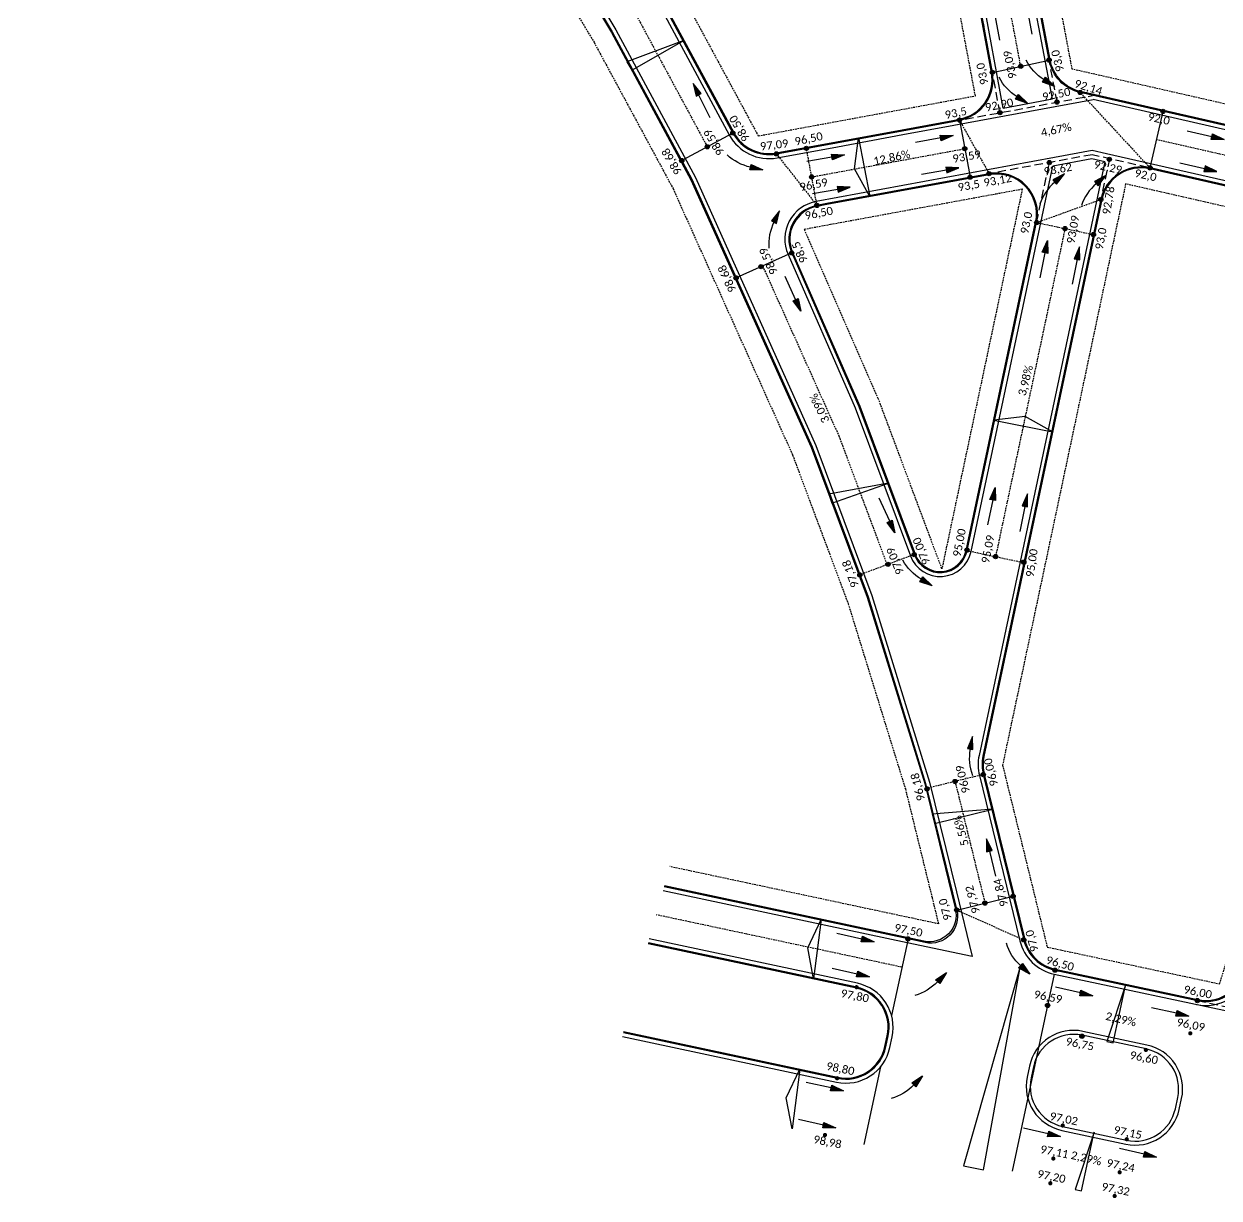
# Model space of a CAD drawing. Header units: metres. Extents: x 2615496 to 2632651, y 4927671 to 4929056.
# Drawn here: x 2625781.4 to 2625960.6, y 4928025.1 to 4928201.2 of the extents above; entities that cross this region are included whole.
import ezdxf

# ---------------------------------------------------------------- set-up
doc = ezdxf.new("R2010")
doc.units = ezdxf.units.M
doc.header["$MEASUREMENT"] = 0
doc.linetypes.add('HIDDEN', pattern=[0.375, 0.25, -0.125])
doc.linetypes.add('TRAZOS2', pattern=[0.375, 0.25, -0.125])
doc.layers.add('BocaCalle', color=50, linetype='HIDDEN', plot=False)
doc.layers.add('Eje Calle', color=182, linetype='HIDDEN', plot=False)
for name, color, linetype in [('CotaFCC', 6, 'Continuous'), ('Cuneta', 211, 'Continuous'), ('Escurrimiento', 160, 'Continuous'), ('GáliboS', 2, 'Continuous'), ('Manzanas', 134, 'HIDDEN'), ('Pendiente', 10, 'HIDDEN'), ('Quiebre', 212, 'Continuous'), ('Vereda', 3, 'Continuous')]:
    doc.layers.add(name, color=color, linetype=linetype)
doc.styles.get("Standard").update_dxf_attribs({"font": 'CALIBRI.TTF'})

# ---------------------------------------------------------------- blocks, each defined once
blk = doc.blocks.new('Flecha Claudio')
at = {"layer": 'Escurrimiento'}
blk.add_hatch(color=256, dxfattribs=at).paths.add_polyline_path([(-1.99, 0.44), (-1.99, -0.46), (0, 0)])
for points in [[(0, 0), (-1.99, -0.46), (-1.99, 0.44), (0, 0)], [(-1.99, -0.01), (-5.99, -0.01)]]:
    blk.add_lwpolyline(points, dxfattribs=at)
blk = doc.blocks.new('Flecha curva')
at = {"layer": 'Escurrimiento'}
blk.add_hatch(color=256, dxfattribs=at).paths.add_polyline_path([(0, 0), (-1.74, -0.85), (-1.21, -1.52)])
blk.add_lwpolyline([(-1.74, -0.85), (-1.21, -1.52), (0, 0), (-1.74, -0.85)], dxfattribs=at)
blk.add_arc((3.16, -7.02), 7.45, 128.5129, 159.4004, dxfattribs=at)

msp = doc.modelspace()

# ---------------------------------------------------------------- hatches: boundary and pattern name
at = {"layer": 'CotaFCC'}
h = msp.add_hatch(color=256, dxfattribs=at)
edge = h.paths.add_edge_path()
edge.add_arc((2625935.11577, 4928195.76458), 0.3186, 0, 360)
h = msp.add_hatch(color=256, dxfattribs=at)
edge = h.paths.add_edge_path()
edge.add_arc((2625926.6188, 4928193.92755), 0.3186, 0, 360)
h = msp.add_hatch(color=256, dxfattribs=at)
edge = h.paths.add_edge_path()
edge.add_arc((2625930.86243, 4928194.84501), 0.3186, 0, 360)
h = msp.add_hatch(color=256, dxfattribs=at)
edge = h.paths.add_edge_path()
edge.add_arc((2625939.79201, 4928190.90407), 0.3186, 0, 360)
h = msp.add_hatch(color=256, dxfattribs=at)
edge = h.paths.add_edge_path()
edge.add_arc((2625936.30021, 4928189.45924), 0.3186, 0, 360)
h = msp.add_hatch(color=256, dxfattribs=at)
edge = h.paths.add_edge_path()
edge.add_arc((2625921.68612, 4928186.76418), 0.3186, 0, 360)
h = msp.add_hatch(color=256, dxfattribs=at)
edge = h.paths.add_edge_path()
edge.add_arc((2625927.73414, 4928187.87953), 0.3186, 0, 360)
h = msp.add_hatch(color=256, dxfattribs=at)
edge = h.paths.add_edge_path()
edge.add_arc((2625952.19011, 4928188.07529), 0.3186, 0, 360)
h = msp.add_hatch(color=256, dxfattribs=at)
edge = h.paths.add_edge_path()
edge.add_arc((2625887.69553, 4928184.82982), 0.3186, 0, 360)
h = msp.add_hatch(color=256, dxfattribs=at)
edge = h.paths.add_edge_path()
edge.add_arc((2625883.87049, 4928182.76509), 0.3186, 0, 360)
h = msp.add_hatch(color=256, dxfattribs=at)
edge = h.paths.add_edge_path()
edge.add_arc((2625894.22104, 4928181.7063), 0.3186, 0, 360)
h = msp.add_hatch(color=256, dxfattribs=at)
edge = h.paths.add_edge_path()
edge.add_arc((2625898.7394, 4928182.53955), 0.3186, 0, 360)
h = msp.add_hatch(color=256, dxfattribs=at)
edge = h.paths.add_edge_path()
edge.add_arc((2625922.47502, 4928182.48632), 0.3186, 0, 360)
h = msp.add_hatch(color=256, dxfattribs=at)
edge = h.paths.add_edge_path()
edge.add_arc((2625880.04128, 4928180.69811), 0.3186, 0, 360)
h = msp.add_hatch(color=256, dxfattribs=at)
edge = h.paths.add_edge_path()
edge.add_arc((2625935.14776, 4928180.40001), 0.3186, 0, 360)
h = msp.add_hatch(color=256, dxfattribs=at)
edge = h.paths.add_edge_path()
edge.add_arc((2625944.14364, 4928180.88696), 0.3186, 0, 360)
h = msp.add_hatch(color=256, dxfattribs=at)
edge = h.paths.add_edge_path()
edge.add_arc((2625950.25483, 4928179.59327), 0.3186, 0, 360)
h = msp.add_hatch(color=256, dxfattribs=at)
edge = h.paths.add_edge_path()
edge.add_arc((2625899.51875, 4928178.25992), 0.3186, 0, 360)
h = msp.add_hatch(color=256, dxfattribs=at)
edge = h.paths.add_edge_path()
edge.add_arc((2625923.26393, 4928178.20845), 0.3186, 0, 360)
h = msp.add_hatch(color=256, dxfattribs=at)
edge = h.paths.add_edge_path()
edge.add_arc((2625926.11301, 4928178.73387), 0.3186, 0, 360)
h = msp.add_hatch(color=256, dxfattribs=at)
edge = h.paths.add_edge_path()
edge.add_arc((2625942.87012, 4928174.87104), 0.3186, 0, 360)
h = msp.add_hatch(color=256, dxfattribs=at)
edge = h.paths.add_edge_path()
edge.add_arc((2625900.30765, 4928173.98206), 0.3186, 0, 360)
h = msp.add_hatch(color=256, dxfattribs=at)
edge = h.paths.add_edge_path()
edge.add_arc((2625933.24511, 4928171.41219), 0.3186, 0, 360)
h = msp.add_hatch(color=256, dxfattribs=at)
edge = h.paths.add_edge_path()
edge.add_arc((2625937.50079, 4928170.51129), 0.3186, 0, 360)
h = msp.add_hatch(color=256, dxfattribs=at)
edge = h.paths.add_edge_path()
edge.add_arc((2625941.75648, 4928169.61039), 0.3186, 0, 360)
h = msp.add_hatch(color=256, dxfattribs=at)
edge = h.paths.add_edge_path()
edge.add_arc((2625896.52268, 4928166.85496), 0.3186, 0, 360)
h = msp.add_hatch(color=256, dxfattribs=at)
edge = h.paths.add_edge_path()
edge.add_arc((2625891.93522, 4928164.79616), 0.3186, 0, 360)
h = msp.add_hatch(color=256, dxfattribs=at)
edge = h.paths.add_edge_path()
edge.add_arc((2625888.1877, 4928163.1141), 0.3186, 0, 360)
h = msp.add_hatch(color=256, dxfattribs=at)
edge = h.paths.add_edge_path()
edge.add_arc((2625922.8064, 4928122.28754), 0.3186, 0, 360)
h = msp.add_hatch(color=256, dxfattribs=at)
edge = h.paths.add_edge_path()
edge.add_arc((2625914.88426, 4928121.62834), 0.3186, 0, 360)
h = msp.add_hatch(color=256, dxfattribs=at)
edge = h.paths.add_edge_path()
edge.add_arc((2625927.08747, 4928121.32042), 0.3186, 0, 360)
h = msp.add_hatch(color=256, dxfattribs=at)
edge = h.paths.add_edge_path()
edge.add_arc((2625931.31777, 4928120.48574), 0.3186, 0, 360)
h = msp.add_hatch(color=256, dxfattribs=at)
edge = h.paths.add_edge_path()
edge.add_arc((2625906.7346, 4928118.58317), 0.3186, 0, 360)
h = msp.add_hatch(color=256, dxfattribs=at)
edge = h.paths.add_edge_path()
edge.add_arc((2625910.94417, 4928120.1561), 0.3186, 0, 360)
h = msp.add_hatch(color=256, dxfattribs=at)
edge = h.paths.add_edge_path()
edge.add_arc((2625925.23904, 4928088.63845), 0.3186, 0, 360)
h = msp.add_hatch(color=256, dxfattribs=at)
edge = h.paths.add_edge_path()
edge.add_arc((2625916.80775, 4928086.49156), 0.3186, 0, 360)
h = msp.add_hatch(color=256, dxfattribs=at)
edge = h.paths.add_edge_path()
edge.add_arc((2625921.01435, 4928087.60187), 0.3186, 0, 360)
h = msp.add_hatch(color=256, dxfattribs=at)
edge = h.paths.add_edge_path()
edge.add_arc((2625929.71555, 4928070.3939), 0.3186, 0, 360)
h = msp.add_hatch(color=256, dxfattribs=at)
edge = h.paths.add_edge_path()
edge.add_arc((2625925.49086, 4928069.35733), 0.3186, 0, 360)
h = msp.add_hatch(color=256, dxfattribs=at)
edge = h.paths.add_edge_path()
edge.add_arc((2625921.26617, 4928068.32075), 0.3186, 0, 360)
h = msp.add_hatch(color=256, dxfattribs=at)
edge = h.paths.add_edge_path()
edge.add_arc((2625913.94583, 4928064.01041), 0.3186, 0, 360)
h = msp.add_hatch(color=256, dxfattribs=at)
edge = h.paths.add_edge_path()
edge.add_arc((2625931.32038, 4928063.8532), 0.3186, 0, 360)
h = msp.add_hatch(color=256, dxfattribs=at)
edge = h.paths.add_edge_path()
edge.add_arc((2625936.01027, 4928059.30401), 0.3186, 0, 360)
h = msp.add_hatch(color=256, dxfattribs=at)
edge = h.paths.add_edge_path()
edge.add_arc((2625906.25107, 4928056.75601), 0.3186, 0, 360)
h = msp.add_hatch(color=256, dxfattribs=at)
edge = h.paths.add_edge_path()
edge.add_arc((2625934.86775, 4928054.0216), 0.3186, 0, 360)
h = msp.add_hatch(color=256, dxfattribs=at)
edge = h.paths.add_edge_path()
edge.add_arc((2625957.34584, 4928054.75308), 0.3186, 0, 360)
h = msp.add_hatch(color=256, dxfattribs=at)
edge = h.paths.add_edge_path()
edge.add_arc((2625940.01706, 4928049.40027), 0.3186, 0, 360)
h = msp.add_hatch(color=256, dxfattribs=at)
edge = h.paths.add_edge_path()
edge.add_arc((2625956.28262, 4928049.84179), 0.3186, 0, 360)
h = msp.add_hatch(color=256, dxfattribs=at)
edge = h.paths.add_edge_path()
edge.add_arc((2625949.6167, 4928047.35264), 0.3186, 0, 360)
h = msp.add_hatch(color=256, dxfattribs=at)
edge = h.paths.add_edge_path()
edge.add_arc((2625903.33675, 4928043.10478), 0.3186, 0, 360)
h = msp.add_hatch(color=256, dxfattribs=at)
edge = h.paths.add_edge_path()
edge.add_arc((2625901.5149, 4928034.59767), 0.3186, 0, 360)
h = msp.add_hatch(color=256, dxfattribs=at)
edge = h.paths.add_edge_path()
edge.add_arc((2625937.15701, 4928036.01535), 0.3186, 0, 360)
h = msp.add_hatch(color=256, dxfattribs=at)
edge = h.paths.add_edge_path()
edge.add_arc((2625946.75498, 4928033.95988), 0.3186, 0, 360)
h = msp.add_hatch(color=256, dxfattribs=at)
edge = h.paths.add_edge_path()
edge.add_arc((2625935.7482, 4928031.06515), 0.3186, 0, 360)
h = msp.add_hatch(color=256, dxfattribs=at)
edge = h.paths.add_edge_path()
edge.add_arc((2625945.68384, 4928029.00507), 0.3186, 0, 360)
h = msp.add_hatch(color=256, dxfattribs=at)
edge = h.paths.add_edge_path()
edge.add_arc((2625935.30374, 4928027.36157), 0.3186, 0, 360)
h = msp.add_hatch(color=256, dxfattribs=at)
edge = h.paths.add_edge_path()
edge.add_arc((2625944.93313, 4928025.45277), 0.3186, 0, 360)

# ---------------------------------------------------------------- linework, layer by layer
at = {"layer": 'BocaCalle'}
for p, q in [((2625950.25483, 4928179.59327), (2625939.79201, 4928190.90407)), ((2625921.68612, 4928186.76418), (2625926.11301, 4928178.73387)), ((2625894.22603, 4928181.70014), (2625900.31265, 4928173.9759)), ((2625900.31265, 4928173.9759), (2625898.73484, 4928182.53163)), ((2625933.24511, 4928171.41219), (2625942.87012, 4928174.87104)), ((2625933.24511, 4928171.41219), (2625941.75648, 4928169.61039)), ((2625914.88426, 4928121.62834), (2625906.7346, 4928118.58317)), ((2625922.83178, 4928122.22132), (2625931.34316, 4928120.41953)), ((2625925.23904, 4928088.63845), (2625916.78966, 4928086.5653)), ((2625921.26617, 4928068.32075), (2625931.32038, 4928063.8532))]:
    msp.add_line(p, q, dxfattribs=at)
at = {"layer": 'CotaFCC'}
for centre in [(2625935.11577, 4928195.76458), (2625926.6188, 4928193.92755), (2625930.86243, 4928194.84501), (2625939.79201, 4928190.90407), (2625936.30021, 4928189.45924), (2625921.68612, 4928186.76418), (2625927.73414, 4928187.87953), (2625952.19011, 4928188.07529), (2625887.69553, 4928184.82982), (2625883.87049, 4928182.76509), (2625894.22104, 4928181.7063), (2625898.7394, 4928182.53955), (2625922.47502, 4928182.48632), (2625880.04128, 4928180.69811), (2625935.14776, 4928180.40001), (2625944.14364, 4928180.88696), (2625950.25483, 4928179.59327), (2625899.51875, 4928178.25992), (2625923.26393, 4928178.20845), (2625926.11301, 4928178.73387), (2625942.87012, 4928174.87104), (2625900.30765, 4928173.98206), (2625933.24511, 4928171.41219), (2625937.50079, 4928170.51129), (2625941.75648, 4928169.61039), (2625896.52268, 4928166.85496), (2625891.93522, 4928164.79616), (2625888.1877, 4928163.1141), (2625922.8064, 4928122.28754), (2625914.88426, 4928121.62834), (2625927.08747, 4928121.32042), (2625931.31777, 4928120.48574), (2625906.7346, 4928118.58317), (2625910.94417, 4928120.1561), (2625925.23904, 4928088.63845), (2625916.80775, 4928086.49156), (2625921.01435, 4928087.60187), (2625929.71555, 4928070.3939), (2625925.49086, 4928069.35733), (2625921.26617, 4928068.32075), (2625913.96085, 4928064.00721), (2625931.32038, 4928063.8532), (2625936.01027, 4928059.30401), (2625934.88277, 4928054.0184), (2625957.34584, 4928054.75308), (2625940.03207, 4928049.39706)]:
    msp.add_circle(centre, 0.3186, dxfattribs=at)
at = {"layer": 'Cuneta'}
for p, q in [((2625935.59939, 4928189.94011), (2625925.62908, 4928243.01688)), ((2625928.21538, 4928188.57839), (2625923.21654, 4928215.68488)), ((2625876.50042, 4928204.28151), (2625887.17271, 4928184.53834)), ((2625920.81152, 4928185.99278), (2625941.72035, 4928189.84868)), ((2625928.21538, 4928188.57839), (2625935.59939, 4928189.94011)), ((2625997.22907, 4928177.18366), (2625941.72035, 4928189.84868)), ((2625913.20574, 4928184.59016), (2625920.81152, 4928185.99278)), ((2625903.37157, 4928182.77659), (2625913.20574, 4928184.59016)), ((2625894.33485, 4928181.11009), (2625903.37157, 4928182.77659)), ((2625941.55971, 4928182.19259), (2625935.92037, 4928181.15261)), ((2625943.70321, 4928181.70352), (2625941.55971, 4928182.19259)), ((2625995.14871, 4928169.96558), (2625943.70321, 4928181.70352)), ((2625935.92037, 4928181.15261), (2625900.20383, 4928174.56595)), ((2625923.41877, 4928122.09706), (2625935.65156, 4928179.8828)), ((2625943.45465, 4928180.52939), (2625924.60823, 4928091.50189)), ((2625941.53401, 4928180.96761), (2625935.65156, 4928179.8828)), ((2625943.45465, 4928180.52939), (2625941.53401, 4928180.96761)), ((2625895.97789, 4928166.60851), (2625906.0324, 4928143.60396)), ((2625906.0324, 4928143.60396), (2625914.32221, 4928121.41833)), ((2625924.65633, 4928088.49547), (2625930.73767, 4928063.71022)), ((2625935.88511, 4928058.71721), (2626003.74289, 4928044.24298))]:
    msp.add_line(p, q, dxfattribs=at)
msp.add_lwpolyline([(2625853.40849, 4928227.53918), (2625856.65901, 4928222.80231), (2625870.14701, 4928200.29408), (2625882.09441, 4928178.16079), (2625900.12342, 4928137.99056), (2625908.53794, 4928115.47117), (2625917.18284, 4928087.48074), (2625921.21877, 4928071.03184), (2625923.5972, 4928061.33825), (2625913.83568, 4928063.42041), (2625877.25121, 4928071.22396)], dxfattribs=at)
msp.add_lwpolyline([(2625871.16091, 4928049.38185), (2625903.22226, 4928042.51571, 0.414213562), (2625911.2361, 4928047.70254), (2625911.58348, 4928049.3246, 0.414452837), (2625906.39125, 4928057.3396), (2625875.17071, 4928063.99902)], format="xyb", dxfattribs=at)
msp.add_lwpolyline([(2625946.61294, 4928033.2233, 0.414452837), (2625954.62794, 4928038.41553), (2625954.98156, 4928040.07333, 0.414213563), (2625949.78818, 4928048.08293), (2625940.18853, 4928050.13056, 0.414213562), (2625932.17892, 4928044.93718), (2625931.82698, 4928043.28723, 0.413974328), (2625937.01497, 4928035.27877)], format="xyb", close=True, dxfattribs=at)
for centre, radius, start, end in [((2625893.11069, 4928187.74815), 6.75, 208.3936931, 280.4487978), ((2625901.24664, 4928168.9113), 5.75, 100.4487979, 203.6085096), ((2625918.77177, 4928123.08079), 4.74998, 200.4868153, 348.0474477), ((2625931.21188, 4928090.10395), 6.75, 168.0473927, 193.7858287), ((2625937.29322, 4928065.3187), 6.75, 193.7858287, 257.9591191)]:
    msp.add_arc(centre, radius, start, end, dxfattribs=at)
at = {"layer": 'Eje Calle'}
for p, q in [((2625930.86243, 4928194.84501), (2625923.27484, 4928235.23742)), ((2625993.04768, 4928174.29133), (2625951.22247, 4928183.83428)), ((2625937.50079, 4928170.51129), (2625927.08747, 4928121.32042)), ((2625921.01435, 4928087.60187), (2625925.49086, 4928069.35733)), ((2625913.0534, 4928059.75291), (2625876.23441, 4928067.60649))]:
    msp.add_line(p, q, dxfattribs=at)
for points in [[(2625861.96006, 4928221.25155), (2625873.40695, 4928202.14945), (2625883.8742, 4928182.75823)], [(2625899.52375, 4928178.25376), (2625900.97768, 4928178.52189), (2625922.47502, 4928182.48632)], [(2625892.16131, 4928164.88911), (2625903.594, 4928139.41606), (2625910.80943, 4928120.10575)]]:
    msp.add_lwpolyline(points, dxfattribs=at)
at = {"layer": 'Escurrimiento', "linetype": 'TRAZOS2', "ltscale": 5}
for p, q in [((2625927.73414, 4928187.87953), (2625922.62649, 4928215.57606)), ((2625936.30021, 4928189.45924), (2625935.11577, 4928195.76458)), ((2625920.70271, 4928186.58283), (2625941.61154, 4928190.43873)), ((2625933.24511, 4928171.41219), (2625935.14776, 4928180.40001)), ((2625944.16397, 4928180.98297), (2625942.87012, 4928174.87104)), ((2625957.3459, 4928054.75307), (2625977.96895, 4928050.35412))]:
    msp.add_line(p, q, dxfattribs=at)
msp.add_lwpolyline([(2625949.94421, 4928179.66414), (2625941.54686, 4928181.5801), (2625926.42633, 4928178.79165)], dxfattribs=at)
at = {"layer": 'GáliboS'}
for points in [[(2625872.55406, 4928194.25596), (2625880.36836, 4928198.72101), (2625871.83003, 4928195.52309), (2625872.55406, 4928194.25596)], [(2625906.54606, 4928184.13391), (2625908.22515, 4928175.29193), (2625905.95184, 4928179.44065), (2625906.54606, 4928184.13391)], [(2625926.81177, 4928141.78814), (2625935.63732, 4928140.02473), (2625931.51049, 4928142.33753), (2625926.81177, 4928141.78814)], [(2625902.56123, 4928129.32361), (2625911.0393, 4928132.34394), (2625902.07148, 4928130.69838), (2625902.56123, 4928129.32361)], [(2625917.92857, 4928081.29404), (2625926.66084, 4928083.47292), (2625917.57526, 4928082.71003), (2625917.92857, 4928081.29404)], [(2625900.95671, 4928066.92924), (2625899.78263, 4928058.00615), (2625898.92276, 4928062.65808), (2625900.95671, 4928066.92924)], [(2625925.29006, 4928029.34777), (2625930.82076, 4928059.98591), (2625922.30318, 4928029.98744), (2625925.29006, 4928029.34777)], [(2625897.75086, 4928044.45445), (2625896.57678, 4928035.53136), (2625895.71691, 4928040.18329), (2625897.75086, 4928044.45445)]]:
    msp.add_lwpolyline(points, dxfattribs=at)
at = {"layer": 'GáliboS', "elevation": -0.56571}
for points in [[(2625944.71479, 4928048.39823), (2625946.59228, 4928057.20022), (2625943.77218, 4928048.59929), (2625944.71479, 4928048.39823)], [(2625939.98123, 4928026.20647), (2625941.85872, 4928035.00846), (2625939.03863, 4928026.40753), (2625939.98123, 4928026.20647)]]:
    msp.add_lwpolyline(points, dxfattribs=at)
at = {"layer": 'Manzanas'}
for points in [[(2625782.9801, 4928258.9499), (2625808.6698, 4928273.65947), (2625812.14104, 4928275.64706), (2625814.66091, 4928272.54056), (2625830.53402, 4928252.97216), (2625845.58026, 4928232.31932), (2625853.50168, 4928220.77571), (2625866.88707, 4928198.43872), (2625878.72934, 4928176.50018), (2625896.65283, 4928136.56505), (2625904.98706, 4928114.26055), (2625913.56722, 4928086.47976), (2625917.57679, 4928070.13824), (2625918.52997, 4928066.25346), (2625914.61797, 4928067.0879), (2625878.26801, 4928074.84144)], [(2625866.19115, 4928228.43684), (2625879.75373, 4928206.14904), (2625889.607, 4928187.92101), (2625891.50911, 4928184.40221), (2625924.0651, 4928190.40602), (2625919.44963, 4928214.97641), (2625914.79966, 4928239.73047), (2625888.46501, 4928234.62003), (2625866.19115, 4928228.43684)], [(2625929.95156, 4928240.31842), (2625958.86788, 4928239.33515), (2625981.25559, 4928236.44143), (2626003.28021, 4928231.44438), (2626028.2821, 4928223.2626), (2626083.19971, 4928204.02359), (2626086.97476, 4928202.70109), (2626085.34759, 4928199.04701), (2626066.56671, 4928156.87142), (2626062.79157, 4928158.19366), (2625998.26925, 4928180.7927), (2625938.5748, 4928194.41274), (2625929.95156, 4928240.31842)], [(2625898.40419, 4928170.42083), (2625902.33786, 4928171.14626), (2625927.15785, 4928175.72344), (2625931.09152, 4928176.44886), (2625919.03819, 4928119.51086), (2625909.50944, 4928145.0122), (2625898.40419, 4928170.42083)], [(2625946.58297, 4928177.2001), (2625928.13498, 4928090.05472), (2625934.82785, 4928062.77709), (2625960.68136, 4928057.26247), (2625994.53805, 4928166.25854), (2625946.58297, 4928177.2001)]]:
    msp.add_lwpolyline(points, dxfattribs=at)
at = {"layer": 'Quiebre'}
for p, q in [((2625926.6188, 4928193.92755), (2625935.11577, 4928195.76458)), ((2625950.25483, 4928179.59327), (2625952.19011, 4928188.07529)), ((2625921.68612, 4928186.76418), (2625923.26393, 4928178.20845)), ((2625887.70053, 4928184.82366), (2625880.04628, 4928180.69195)), ((2625896.52767, 4928166.8488), (2625888.1927, 4928163.10794)), ((2625921.26617, 4928068.32075), (2625929.71555, 4928070.3939)), ((2625913.96085, 4928064.00721), (2625911.49767, 4928052.50543)), ((2625935.88511, 4928058.71721), (2625929.5851, 4928029.18165)), ((2625909.85517, 4928044.83583), (2625907.36161, 4928033.19217))]:
    msp.add_line(p, q, dxfattribs=at)
at = {"layer": 'Vereda'}
for points in [[(2625781.41487, 4928261.6835), (2625807.10458, 4928276.39307), (2625808.36219, 4928277.11316, -0.367667169), (2625816.19433, 4928275.65042), (2625817.10727, 4928274.52496), (2625833.03188, 4928254.89307), (2625848.15241, 4928234.13825), (2625856.15384, 4928222.47805), (2625869.62542, 4928199.99723), (2625881.556, 4928177.89509), (2625899.56812, 4928137.76247), (2625907.9698, 4928115.27747), (2625916.60434, 4928087.32058), (2625920.63605, 4928070.88886), (2625921.26617, 4928068.32075, -0.553321018), (2625916.54696, 4928063.45558), (2625913.96085, 4928064.00721), (2625877.4139, 4928071.80276)], [(2625781.48941, 4928261.55332), (2625807.17911, 4928276.2629), (2625808.43673, 4928276.98299, -0.367667169), (2625816.07784, 4928275.55593), (2625816.99077, 4928274.43046), (2625832.91293, 4928254.8016), (2625848.02993, 4928234.05163), (2625856.02754, 4928222.39699), (2625869.49502, 4928199.92301), (2625881.4214, 4928177.82867), (2625899.4293, 4928137.70545), (2625907.82776, 4928115.22905), (2625916.45972, 4928087.28054), (2625920.49037, 4928070.85312), (2625921.06348, 4928068.51736, -0.553321018), (2625916.34427, 4928063.65219), (2625913.99214, 4928064.15391), (2625877.45457, 4928071.94746)], [(2626084.89318, 4928206.60909, -0.438432737), (2626088.39056, 4928198.50576), (2626088.08815, 4928197.82664), (2626070.43142, 4928158.1755, -0.390383316), (2626062.96693, 4928154.95355), (2626061.79989, 4928155.36231), (2625997.43711, 4928177.90547), (2625939.82538, 4928191.05031, -0.298628062), (2625935.26319, 4928195.79227), (2625927.69429, 4928236.08522, -0.48012016), (2625933.79506, 4928243.18946), (2625959.11169, 4928242.32859), (2625981.78093, 4928239.39849), (2626004.08036, 4928234.33909), (2626029.24466, 4928226.10415), (2626084.19158, 4928206.85488), (2626084.89318, 4928206.60909)], [(2625926.6188, 4928193.92755), (2625922.62688, 4928215.57393), (2625918.63106, 4928236.3961), (2625918.43995, 4928237.38093, 0.414213562), (2625911.23098, 4928242.2467), (2625910.27282, 4928242.06076), (2625904.3827, 4928240.91774), (2625894.56541, 4928239.01262), (2625887.72686, 4928237.68555), (2625884.58932, 4928236.78023), (2625869.20585, 4928232.54283), (2625869.17122, 4928232.53322, 0.497529488), (2625865.56251, 4928223.41031), (2625877.02095, 4928204.58031), (2625887.70053, 4928184.82366, 0.325185541), (2625894.22603, 4928181.70014), (2625903.26276, 4928183.36664), (2625913.09693, 4928185.18021), (2625920.70271, 4928186.58283), (2625921.68612, 4928186.76418, 0.414213563), (2625926.6188, 4928193.92755)], [(2625865.69065, 4928223.48828), (2625877.15109, 4928204.65502), (2625887.83248, 4928184.89499, 0.325185541), (2625894.19883, 4928181.84765), (2625903.23555, 4928183.51416), (2625913.06973, 4928185.32772), (2625920.6755, 4928186.73034), (2625921.65892, 4928186.9117, 0.414213563), (2625926.47128, 4928193.90034), (2625922.47947, 4928215.54619), (2625918.48378, 4928236.36768), (2625918.2927, 4928237.35235, 0.414213562), (2625911.25956, 4928242.09945), (2625910.3014, 4928241.91351), (2625904.41128, 4928240.77049), (2625894.59399, 4928238.86537), (2625887.76201, 4928237.53957), (2625884.63003, 4928236.63586), (2625869.24583, 4928232.39826), (2625869.21134, 4928232.38869, 0.497529488), (2625865.69065, 4928223.48828)], [(2625936.01027, 4928059.30401), (2625957.34584, 4928054.75308, 0.387798535), (2625964.50197, 4928058.94343), (2625996.58518, 4928162.23006, 0.436906212), (2625992.08004, 4928170.05032), (2625950.25483, 4928179.59327, 0.418822514), (2625942.87012, 4928174.87104), (2625925.19522, 4928091.37763, 0.112779654), (2625925.23904, 4928088.63845), (2625931.32038, 4928063.8532, 0.287563856), (2625936.01027, 4928059.30401)], [(2625926.14041, 4928178.58639), (2625901.79379, 4928174.09651), (2625900.33985, 4928173.82838, 0.483202034), (2625896.66512, 4928166.90887), (2625906.72781, 4928143.88561), (2625915.02477, 4928121.68085, 0.750552665), (2625922.68504, 4928122.25238), (2625933.09836, 4928171.44325, 0.533961856), (2625926.14023, 4928178.58636)], [(2625992.04668, 4928169.90407), (2625950.22146, 4928179.44703, 0.418822514), (2625943.01687, 4928174.83997), (2625925.34197, 4928091.34657, 0.112779654), (2625925.38472, 4928088.67419), (2625931.46606, 4928063.88894, 0.287563856), (2625936.04156, 4928059.45071), (2625957.37713, 4928054.89978, 0.387798535), (2625964.35872, 4928058.98793), (2625996.44193, 4928162.27455, 0.436906212), (2625992.04668, 4928169.90407)], [(2625871.28656, 4928049.96855), (2625903.3479, 4928043.1024, 0.414213562), (2625910.64941, 4928047.82818), (2625910.99678, 4928049.45025, 0.414452837), (2625906.26609, 4928056.7528), (2625875.04555, 4928063.41222)], [(2625871.31797, 4928050.11523), (2625903.37931, 4928043.24908, 0.414213562), (2625910.50273, 4928047.8596), (2625910.85011, 4928049.48166, 0.414452837), (2625906.2348, 4928056.6061), (2625875.01425, 4928063.26552)], [(2625957.22067, 4928054.16628, 0.387798535), (2625965.07496, 4928058.76545)]]:
    msp.add_lwpolyline(points, format="xyb", dxfattribs=at)
for points in [[(2626084.94277, 4928206.75065, -0.438432737), (2626088.52759, 4928198.44474), (2626088.22518, 4928197.76562), (2626070.56845, 4928158.11449, -0.390383316), (2626062.91734, 4928154.81199), (2626061.7503, 4928155.22074), (2625997.3955, 4928177.76111), (2625939.79201, 4928190.90407, -0.298628062), (2625935.11577, 4928195.76458), (2625927.54687, 4928236.05753, -0.48012016), (2625933.80015, 4928243.33938), (2625959.12388, 4928242.47826), (2625981.8072, 4928239.54634), (2626004.12037, 4928234.48382), (2626029.29279, 4928226.24623), (2626084.24117, 4928206.99644)], [(2625901.76658, 4928174.24402), (2625900.31265, 4928173.9759, 0.483202034), (2625896.52767, 4928166.8488), (2625906.58873, 4928143.82928), (2625914.88426, 4928121.62834, 0.750552665), (2625922.83178, 4928122.22132), (2625933.24511, 4928171.41219, 0.533952111), (2625926.11301, 4928178.73387)], [(2625946.73859, 4928033.81, 0.414452837), (2625954.04114, 4928038.5407), (2625954.39476, 4928040.19849, 0.414213563), (2625949.66301, 4928047.49613), (2625940.06336, 4928049.54376, 0.414213562), (2625932.76572, 4928044.81202), (2625932.41378, 4928043.16206, 0.413974328), (2625937.14061, 4928035.86547)]]:
    msp.add_lwpolyline(points, format="xyb", close=True, dxfattribs=at)
msp.add_lwpolyline([(2625878.72934, 4928176.50018), (2625878.72934, 4928176.50018)], dxfattribs=at)

# ---------------------------------------------------------------- block references
at = {"layer": 'Escurrimiento'}
for p, xscale, yscale, zscale, rotation in [((2625931.46166, 4928205.26171, 0.00007), -0.9538932843795461, 0.9538932843795463, 0.9538932843795465, 280.5701665551725), ((2625926.61556, 4928204.36265, 0.00007), 0.9538932843795459, 0.9538932843795461, 0.9538932843795461, 100.4502284950284), ((2625881.74108, 4928192.27134, 0.00005), -0.9538932843795461, 0.9538932843795463, 0.9538932843795465, 296.2188701582096), ((2625961.36869, 4928183.86584, 0.00004), 0.9538932843795459, 0.9538932843795462, 0.9538932843795461, 347.165649111671), ((2625920.72391, 4928184.44553, 0.00007), 0.953893284379546, 0.9538932843795462, 0.9538932843795461, 10.1108590036246), ((2625904.41514, 4928181.56219, 0.00007), 0.953893284379546, 0.9538932843795462, 0.9538932843795461, 10.1108590036246), ((2625921.59425, 4928179.59419, 0.00004), -0.9538932843795465, 0.9538932843795463, 0.9538932843795465, 190.2307970637686), ((2625960.27887, 4928179.05905, 0.00001), -0.9538932843795463, 0.9538932843795462, 0.9538932843795465, 167.2855871718151), ((2625905.28548, 4928176.71085, 0.00004), -0.9538932843795465, 0.9538932843795463, 0.9538932843795465, 190.2307970637686), ((2625934.85997, 4928168.72134, 0.00011), 0.9538932843795458, 0.953893284379546, 0.9538932843795461, 78.64172547133475), ((2625939.69324, 4928167.75571, 0.0001), -0.9538932843795461, 0.9538932843795462, 0.9538932843795465, 258.7616635314788), ((2625897.89777, 4928158.11709, -0.00004), 0.9538932843795458, 0.9538932843795461, 0.9538932843795461, 294.100791432804), ((2625927.01778, 4928131.6761, 0.00011), 0.9538932843795458, 0.953893284379546, 0.9538932843795461, 78.64172547133475), ((2625912.00053, 4928124.87944, -0.00005), 0.9538932843795458, 0.9538932843795461, 0.9538932843795461, 294.100791432804), ((2625931.85106, 4928130.71047, 0.0001), -0.9538932843795461, 0.9538932843795462, 0.9538932843795465, 258.7616635314788), ((2625925.72723, 4928078.98611, 0.00008), -0.953893284379546, 0.9538932843795462, 0.9538932843795465, 283.5594140811023), ((2625908.88168, 4928063.55504, 0.00004), 0.9538932843795459, 0.9538932843795462, 0.9538932843795461, 347.165649111671), ((2625908.17331, 4928058.32035, 98.00004), 0.9538932843795459, 0.9538932843795462, 0.9538932843795461, 347.165649111671), ((2625941.64856, 4928055.4842, 0.00004), 0.9538932843795459, 0.9538932843795462, 0.9538932843795461, 347.165649111671), ((2625956.04942, 4928052.42731, 0.00004), 0.9538932843795459, 0.9538932843795462, 0.9538932843795461, 347.165649111671), ((2625904.27768, 4928041.23021, 0.00004), 0.9538932843795459, 0.9538932843795462, 0.9538932843795461, 347.165649111671), ((2625903.12282, 4928035.65562, 99.50004), 0.9538932843795459, 0.9538932843795462, 0.9538932843795461, 347.165649111671), ((2625936.82677, 4928034.35013, 0.00004), 0.9538932843795459, 0.9538932843795462, 0.9538932843795461, 347.165649111671), ((2625951.22763, 4928031.29323, 0.00004), 0.9538932843795459, 0.9538932843795462, 0.9538932843795461, 347.165649111671)]:
    msp.add_blockref('Flecha Claudio', p, dxfattribs=dict(at, xscale=xscale, yscale=yscale, zscale=zscale, rotation=rotation))
at = {"layer": 'Escurrimiento', "xscale": -1}
for p, rotation in [((2625935.96465, 4928191.81022), 186.5728411374269), ((2625931.90738, 4928189.25925), 186.5728411374269), ((2625892.20644, 4928179.29727), 206.2585377171362), ((2625917.59021, 4928116.9536, 95), 187.9970984033319), ((2625932.21108, 4928058.70002), 176.0207849763478), ((2625919.70806, 4928058.94929), 265.1012336825737), ((2625916.14636, 4928043.48926), 265.1012336825737)]:
    msp.add_blockref('Flecha curva', p, dxfattribs=dict(at, rotation=rotation))
at = {"layer": 'Escurrimiento'}
for p, rotation in [((2625937.40437, 4928178.70044), 1.666466807741425), ((2625943.63119, 4928178.4662), 1.666466807741425), ((2625894.69484, 4928173.15541), 25.08336716282485), ((2625923.60874, 4928094.33776), 41.05307020189475)]:
    msp.add_blockref('Flecha curva', p, dxfattribs=dict(at, rotation=rotation))

# ---------------------------------------------------------------- texts
at = {"layer": 'CotaFCC'}
for s, rotation, p in [('93,09', 101.7458751, (2625930.26287, 4928193.12525)), ('93,0', 104.255099, (2625937.36626, 4928194.20169)), ('93,0', 101.7458751, (2625926.01924, 4928192.20778)), ('92,14', 342.5645664, (2625938.80192, 4928191.74906)), ('92,50', 11.7416172, (2625934.23815, 4928189.61419)), ('93,5', 11.7416172, (2625919.62407, 4928186.91914)), ('92,90', 11.7416172, (2625925.67208, 4928188.03448)), ('98,50', 121.457284, (2625890.30757, 4928184.00241)), ('92,0', 347.99134, (2625949.833, 4928186.72178)), ('98,59', 121.457284, (2625886.48253, 4928181.93768)), ('97,09', 6.9871041, (2625891.86336, 4928182.20793)), ('96,50', 11.921195, (2625897.10601, 4928182.94701)), ('98,68', 120.2379188, (2625880.13056, 4928179.02413)), ('93,59', 10.3183536, (2625920.76131, 4928180.34844)), ('93,62', 10.3661764, (2625934.44824, 4928178.43183)), ('92,29', 347.5579543, (2625941.73627, 4928179.57855)), ('96,59', 11.1233194, (2625897.83524, 4928176.09818)), ('93,12', 10.3661764, (2625925.4135, 4928176.76569)), ('92,0', 347.5579543, (2625947.84746, 4928178.28486)), ('93,5', 10.3183536, (2625921.55021, 4928176.07057)), ('92,78', 80.8102049, (2625944.25632, 4928172.52811)), ('96,50', 11.1233194, (2625898.62414, 4928171.82031)), ('93,0', 78.3728217, (2625931.95771, 4928169.62722)), ('93,09', 79.9527696, (2625938.90865, 4928168.1607)), ('93,0', 79.9527696, (2625943.16434, 4928167.2598)), ('98,59', 115.0232354, (2625894.47376, 4928163.95928)), ('98,5', 115.2860345, (2625898.96667, 4928165.71329)), ('98,68', 114.329896, (2625888.25821, 4928161.28828)), ('95,00', 78.7462594, (2625921.82474, 4928121.20093)), ('95,09', 78.7462594, (2625926.10581, 4928120.23381)), ('97,09', 112.2842219, (2625913.3909, 4928118.92287)), ('97,00', 112.2842219, (2625917.33099, 4928120.39511)), ('95,00', 81.4823715, (2625932.78787, 4928118.17357)), ('97,18', 109.8073113, (2625906.62968, 4928116.93166)), ('96,00', 104.1261976, (2625927.48601, 4928087.07049)), ('96,18', 103.8681058, (2625916.5299, 4928084.85211)), ('96,09', 104.1261976, (2625923.26132, 4928086.03392)), ('97,84', 104.8237947, (2625928.98679, 4928069.03969)), ('97,92', 104.8237947, (2625924.7621, 4928068.00312)), ('97,0', 104.8237947, (2625920.53741, 4928066.96654)), ('97,50', 348.5340282, (2625911.82928, 4928065.13374)), ('97,0', 104.8379863, (2625933.53503, 4928062.24808)), ('96,50', 344.3757547, (2625934.55236, 4928060.31078)), ('97,80', 348.5340282, (2625903.79655, 4928055.30272)), ('96,59', 348.5340282, (2625932.75119, 4928055.14493)), ('96,00', 348.5340282, (2625955.21426, 4928055.87962)), ('96,09', 348.5340282, (2625954.16606, 4928050.96513, 36.57045)), ('96,75', 348.5340282, (2625937.5339, 4928048.0807)), ('98,80', 348.5340282, (2625901.62526, 4928044.38621, 98.5)), ('96,60', 348.5340282, (2625947.13355, 4928046.03307)), ('97,02', 348.5340282, (2625935.12203, 4928036.87238)), ('97,15', 348.5340282, (2625944.72, 4928034.81691)), ('98,98', 348.5340282, (2625899.68877, 4928033.40345, 99.5)), ('97,11', 348.5340282, (2625933.71322, 4928031.92218)), ('97,20', 348.5340282, (2625933.26876, 4928028.2186, -0.56571)), ('97,24', 348.5340282, (2625943.64886, 4928029.8621)), ('97,32', 348.5340282, (2625942.89815, 4928026.3098, -0.56571))]:
    msp.add_text(s, height=1.2, rotation=rotation, dxfattribs=at).set_placement(p)
at = {"layer": 'Pendiente'}
for s, rotation, p in [('4,67%%%', 11.7318482, (2625934.01649, 4928184.27638)), ('12,86%%%', 11.7318482, (2625908.91107, 4928180.00177, -0.00001)), ('3,98%%%', 75.8223717, (2625931.58898, 4928145.33828)), ('3,09%%%', 115.3609247, (2625902.2376, 4928141.70703, 0)), ('5,56%%%', 104.7616196, (2625923.07707, 4928078.11393)), ('2,29%%%', 347.2421988, (2625943.49364, 4928051.88579, -0.00001)), ('2,29%%%', 347.2421988, (2625938.29445, 4928031.03808))]:
    msp.add_text(s, height=1.2, rotation=rotation, dxfattribs=at).set_placement(p)

doc.saveas('drawing.dxf')
